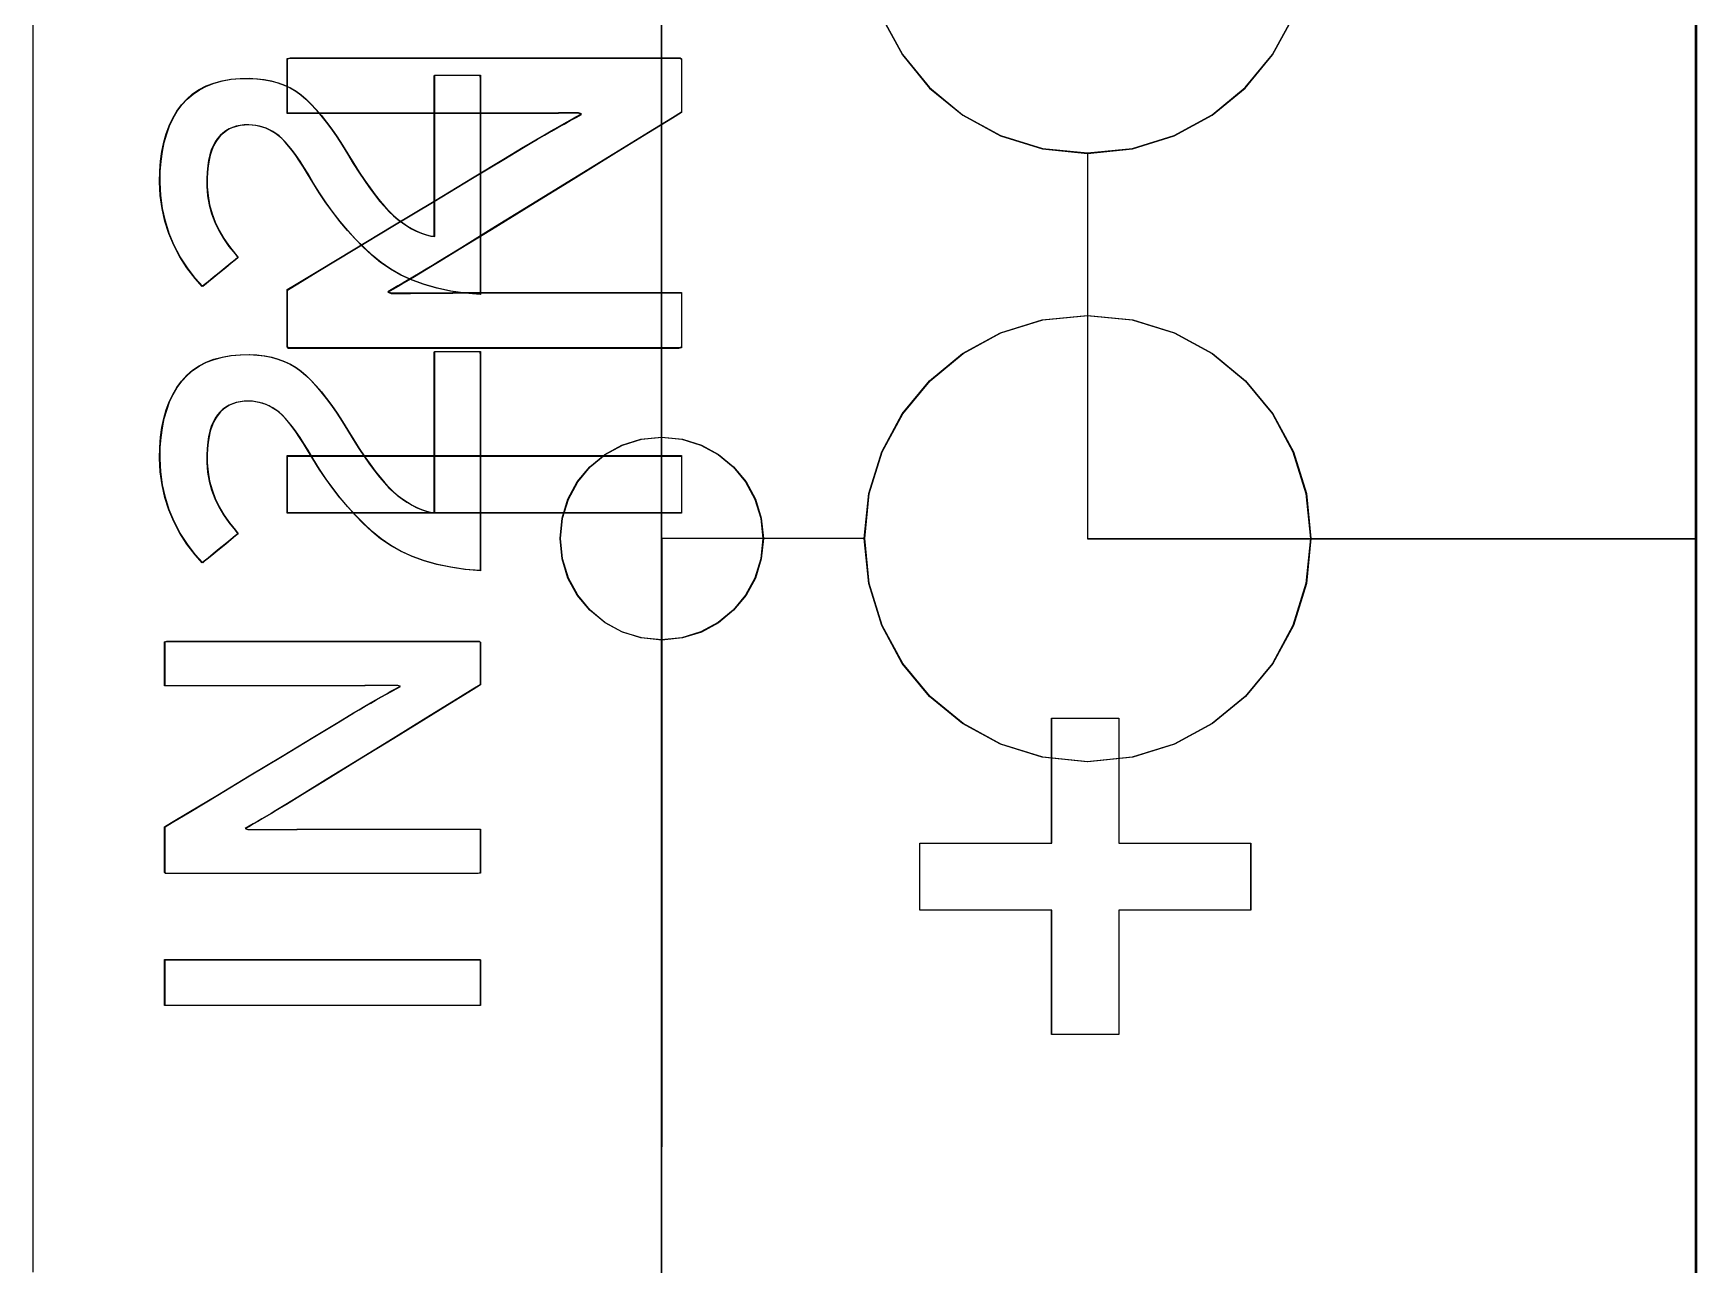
# Model space of a CAD drawing. Extents: x 1 to 47.7, y 0.2 to 35.
# Drawn here: x 34.5485 to 34.9585, y 17.5567 to 17.8603 of the extents above; entities that cross this region are included whole.
import ezdxf

# ---------------------------------------------------------------- set-up
doc = ezdxf.new("R2010")
doc.units = 0
doc.header["$MEASUREMENT"] = 0
for name, color, linetype in [('5_1___24__TARGET_LEDS___12', 7, 'CONTINUOUS'), ('6_1__EMPTY_IO_BOARD_POSITI', 7, 'CONTINUOUS'), ('6_2___8__INDEPENDENT_INPUT', 7, 'CONTINUOUS'), ('6_3___8__OPTOISO_INDEPENDE', 7, 'CONTINUOUS'), ('6_4___24__OPTOISO_INDEPEND', 7, 'CONTINUOUS'), ('6_5___8__INDEPENDENT_INPUT', 7, 'CONTINUOUS'), ('6_6___8__INDEPENDENT_INPUT', 7, 'CONTINUOUS'), ('6_7___8__OPTOISO_INDEPENDE', 7, 'CONTINUOUS'), ('6_8___8__OPTOISO_INDEPENDE', 7, 'CONTINUOUS'), ('7_0_____DWG', 7, 'CONTINUOUS')]:
    doc.layers.add(name, color=color, linetype=linetype)

msp = doc.modelspace()

# ---------------------------------------------------------------- linework, layer by layer
at = {"layer": '5_1___24__TARGET_LEDS___12'}
for points in [[(34.95807, 18.16432), (34.95807, 18.06523), (34.95807, 17.9599), (34.95807, 17.84878), (34.95807, 17.73232), (34.95807, 17.61096), (34.95807, 17.48514)], [(34.7534, 17.7357), (34.70342, 17.7357), (34.70344, 18.03569)], [(34.7534, 17.4357), (34.70342, 17.4357), (34.70344, 17.7357)], [(34.8634, 17.7357), (34.95803, 17.7357)], [(34.65869, 17.62065), (34.58095, 17.62065), (34.58095, 17.63192), (34.65869, 17.63192), (34.65869, 17.62065)]]:
    msp.add_lwpolyline(points, dxfattribs=at)
for points in [[(34.65869, 17.79588), (34.65496, 17.79621), (34.65142, 17.79672), (34.64808, 17.79742), (34.64492, 17.7983), (34.64195, 17.79938), (34.63918, 17.80064), (34.63659, 17.80209), (34.63419, 17.80374), (34.63199, 17.80556), (34.62992, 17.80751), (34.62792, 17.80954), (34.62599, 17.81166), (34.62414, 17.81385), (34.62237, 17.81612), (34.62067, 17.81847), (34.61904, 17.82091), (34.61749, 17.82342), (34.6162, 17.82562), (34.61519, 17.82724), (34.61422, 17.82874), (34.61328, 17.8301), (34.61237, 17.83134), (34.61149, 17.83245), (34.61064, 17.83342), (34.60983, 17.83427), (34.60905, 17.83499), (34.60828, 17.83556), (34.60749, 17.83605), (34.60669, 17.83647), (34.60588, 17.83683), (34.60505, 17.83712), (34.60421, 17.83736), (34.60336, 17.83752), (34.60249, 17.83763), (34.60161, 17.83767), (34.60056, 17.83763), (34.59955, 17.83752), (34.59859, 17.83731), (34.59769, 17.83703), (34.59685, 17.83666), (34.59606, 17.8362), (34.59532, 17.83566), (34.59464, 17.83503), (34.59401, 17.83432), (34.59342, 17.83347), (34.5929, 17.83251), (34.59246, 17.83144), (34.59209, 17.83025), (34.59179, 17.82895), (34.59156, 17.82754), (34.59141, 17.82601), (34.59132, 17.82437), (34.59133, 17.82244), (34.59154, 17.82017), (34.59194, 17.81795), (34.59253, 17.81579), (34.5933, 17.81369), (34.59427, 17.81164), (34.59544, 17.80965), (34.59679, 17.80772), (34.59833, 17.80585), (34.59898, 17.80495), (34.59834, 17.80443), (34.59727, 17.80356), (34.5959, 17.80245), (34.5944, 17.80123), (34.59293, 17.80003), (34.59164, 17.79898), (34.59069, 17.79821), (34.59024, 17.79784), (34.58848, 17.79981), (34.58646, 17.80243), (34.58471, 17.80516), (34.58322, 17.80798), (34.58199, 17.8109), (34.58103, 17.81393), (34.58032, 17.81704), (34.57988, 17.82026), (34.5797, 17.82357), (34.57976, 17.82622), (34.57996, 17.82874), (34.58029, 17.83112), (34.58076, 17.83337), (34.58135, 17.83549), (34.58208, 17.83747), (34.58294, 17.83932), (34.58393, 17.84103), (34.58507, 17.84261), (34.58639, 17.84403), (34.58785, 17.84528), (34.58945, 17.84635), (34.59119, 17.84725), (34.59307, 17.84798), (34.5951, 17.84853), (34.59727, 17.84891), (34.59958, 17.84912), (34.6018, 17.84914), (34.60369, 17.84904), (34.6055, 17.84881), (34.60723, 17.84848), (34.60886, 17.84802), (34.61041, 17.84746), (34.61187, 17.84678), (34.61324, 17.84598), (34.61453, 17.84508), (34.61575, 17.84401), (34.61698, 17.8428), (34.61823, 17.84145), (34.61949, 17.83997), (34.62077, 17.83835), (34.62206, 17.83659), (34.62337, 17.83469), (34.62469, 17.83266), (34.62603, 17.8305), (34.62745, 17.82818), (34.62883, 17.826), (34.63018, 17.82398), (34.63148, 17.82212), (34.63273, 17.82043), (34.63395, 17.8189), (34.63512, 17.81753), (34.63624, 17.81632), (34.63733, 17.81528), (34.63843, 17.81435), (34.63954, 17.8135), (34.64068, 17.81274), (34.64183, 17.81207), (34.64299, 17.81148), (34.64418, 17.81097), (34.64537, 17.81055), (34.64659, 17.81021), (34.64741, 17.8102), (34.64741, 17.81251), (34.64741, 17.81699), (34.64741, 17.82292), (34.64741, 17.8296), (34.64741, 17.83631), (34.64741, 17.84236), (34.64741, 17.84704), (34.64741, 17.84962), (34.64754, 17.84992), (34.64834, 17.84992), (34.64972, 17.84992), (34.65146, 17.84992), (34.65337, 17.84992), (34.65525, 17.84992), (34.65689, 17.84992), (34.6581, 17.84992), (34.65867, 17.84992), (34.65869, 17.84872), (34.65869, 17.84417), (34.65869, 17.83711), (34.65869, 17.82851), (34.65869, 17.81932), (34.65869, 17.81051), (34.65869, 17.80302), (34.65869, 17.79783)], [(34.80839, 17.79071), (34.81948, 17.78959), (34.8298, 17.78639), (34.83915, 17.78132), (34.84729, 17.7746), (34.85401, 17.76646), (34.85908, 17.75712), (34.86229, 17.74679), (34.8634, 17.7357), (34.86229, 17.72461), (34.85908, 17.71429), (34.85401, 17.70495), (34.84729, 17.69681), (34.83915, 17.6901), (34.8298, 17.68503), (34.81948, 17.68183), (34.80839, 17.68071), (34.79731, 17.68183), (34.78699, 17.68503), (34.77765, 17.6901), (34.76951, 17.69681), (34.7628, 17.70495), (34.75773, 17.71429), (34.75452, 17.72461), (34.7534, 17.7357), (34.75452, 17.74679), (34.75773, 17.75712), (34.7628, 17.76646), (34.76951, 17.7746), (34.77765, 17.78132), (34.78699, 17.78639), (34.79731, 17.78959)], [(34.65869, 17.7278), (34.65496, 17.72812), (34.65142, 17.72863), (34.64808, 17.72933), (34.64492, 17.73022), (34.64195, 17.73129), (34.63918, 17.73255), (34.63659, 17.73401), (34.63419, 17.73565), (34.63199, 17.73748), (34.62992, 17.73943), (34.62792, 17.74146), (34.62599, 17.74357), (34.62414, 17.74576), (34.62237, 17.74803), (34.62067, 17.75039), (34.61904, 17.75282), (34.61749, 17.75534), (34.6162, 17.75753), (34.61519, 17.75915), (34.61422, 17.76065), (34.61328, 17.76201), (34.61237, 17.76325), (34.61149, 17.76436), (34.61064, 17.76533), (34.60983, 17.76618), (34.60905, 17.7669), (34.60828, 17.76747), (34.60749, 17.76796), (34.60669, 17.76838), (34.60588, 17.76874), (34.60505, 17.76904), (34.60421, 17.76927), (34.60336, 17.76944), (34.60249, 17.76954), (34.60161, 17.76958), (34.60056, 17.76955), (34.59955, 17.76943), (34.59859, 17.76923), (34.59769, 17.76894), (34.59685, 17.76857), (34.59606, 17.76811), (34.59532, 17.76757), (34.59464, 17.76694), (34.59401, 17.76623), (34.59342, 17.76538), (34.5929, 17.76442), (34.59246, 17.76335), (34.59209, 17.76216), (34.59179, 17.76086), (34.59156, 17.75945), (34.59141, 17.75792), (34.59132, 17.75628), (34.59133, 17.75436), (34.59154, 17.75208), (34.59194, 17.74986), (34.59253, 17.7477), (34.5933, 17.7456), (34.59427, 17.74355), (34.59544, 17.74156), (34.59679, 17.73963), (34.59833, 17.73776), (34.59898, 17.73686), (34.59834, 17.73635), (34.59727, 17.73547), (34.5959, 17.73436), (34.5944, 17.73314), (34.59293, 17.73194), (34.59164, 17.73089), (34.59069, 17.73012), (34.59024, 17.72976), (34.58848, 17.73172), (34.58646, 17.73435), (34.58471, 17.73707), (34.58322, 17.73989), (34.58199, 17.74282), (34.58103, 17.74584), (34.58032, 17.74896), (34.57988, 17.75217), (34.5797, 17.75549), (34.57976, 17.75814), (34.57996, 17.76065), (34.58029, 17.76303), (34.58076, 17.76528), (34.58135, 17.7674), (34.58208, 17.76938), (34.58294, 17.77123), (34.58393, 17.77294), (34.58507, 17.77452), (34.58639, 17.77594), (34.58785, 17.77719), (34.58945, 17.77826), (34.59119, 17.77916), (34.59307, 17.77989), (34.5951, 17.78044), (34.59727, 17.78082), (34.59958, 17.78103), (34.6018, 17.78106), (34.60369, 17.78095), (34.6055, 17.78072), (34.60723, 17.78039), (34.60886, 17.77994), (34.61041, 17.77937), (34.61187, 17.77869), (34.61324, 17.7779), (34.61453, 17.77699), (34.61575, 17.77593), (34.61698, 17.77471), (34.61823, 17.77336), (34.61949, 17.77188), (34.62077, 17.77026), (34.62206, 17.7685), (34.62337, 17.76661), (34.62469, 17.76458), (34.62603, 17.76241), (34.62745, 17.76009), (34.62883, 17.75791), (34.63018, 17.75589), (34.63148, 17.75404), (34.63273, 17.75234), (34.63395, 17.75081), (34.63512, 17.74944), (34.63624, 17.74824), (34.63733, 17.74719), (34.63843, 17.74626), (34.63954, 17.74542), (34.64068, 17.74465), (34.64183, 17.74398), (34.64299, 17.74339), (34.64418, 17.74288), (34.64537, 17.74246), (34.64659, 17.74212), (34.64741, 17.74211), (34.64741, 17.74442), (34.64741, 17.7489), (34.64741, 17.75483), (34.64741, 17.76151), (34.64741, 17.76823), (34.64741, 17.77428), (34.64741, 17.77895), (34.64741, 17.78154), (34.64754, 17.78183), (34.64834, 17.78183), (34.64972, 17.78183), (34.65146, 17.78183), (34.65337, 17.78183), (34.65525, 17.78183), (34.65689, 17.78183), (34.6581, 17.78183), (34.65867, 17.78183), (34.65869, 17.78064), (34.65869, 17.77608), (34.65869, 17.76902), (34.65869, 17.76042), (34.65869, 17.75123), (34.65869, 17.74242), (34.65869, 17.73493), (34.65869, 17.72974)], [(34.70342, 17.76071), (34.70846, 17.7602), (34.71315, 17.75874), (34.7174, 17.75643), (34.7211, 17.75338), (34.72415, 17.74968), (34.72646, 17.74544), (34.72791, 17.74075), (34.72842, 17.73572), (34.72791, 17.73068), (34.72646, 17.72598), (34.72415, 17.72173), (34.7211, 17.71803), (34.7174, 17.71498), (34.71315, 17.71267), (34.70846, 17.71122), (34.70342, 17.71071), (34.69838, 17.71122), (34.69369, 17.71267), (34.68945, 17.71498), (34.68575, 17.71803), (34.68269, 17.72173), (34.68039, 17.72598), (34.67893, 17.73068), (34.67843, 17.73572), (34.67893, 17.74075), (34.68039, 17.74544), (34.68269, 17.74968), (34.68575, 17.75338), (34.68945, 17.75643), (34.69369, 17.75874), (34.69838, 17.7602)], [(34.65869, 17.69964), (34.65691, 17.69854), (34.65217, 17.69562), (34.64533, 17.69141), (34.6373, 17.68647), (34.62895, 17.68133), (34.62118, 17.67654), (34.61485, 17.67265), (34.61086, 17.67019), (34.60958, 17.6694), (34.60836, 17.66868), (34.60717, 17.66797), (34.60602, 17.66729), (34.6049, 17.66663), (34.60382, 17.66599), (34.60278, 17.66538), (34.60177, 17.66479), (34.60079, 17.66422), (34.60142, 17.66399), (34.60329, 17.66399), (34.60522, 17.664), (34.60721, 17.66401), (34.60926, 17.66402), (34.61137, 17.66403), (34.61353, 17.66405), (34.61576, 17.66407), (34.61805, 17.66409), (34.61947, 17.6641), (34.62309, 17.6641), (34.62854, 17.6641), (34.63508, 17.6641), (34.64199, 17.6641), (34.64853, 17.6641), (34.65398, 17.6641), (34.6576, 17.6641), (34.65869, 17.66409), (34.65869, 17.66358), (34.65869, 17.66244), (34.65869, 17.66085), (34.65869, 17.65903), (34.65869, 17.65716), (34.65869, 17.65545), (34.65869, 17.65409), (34.65869, 17.65329), (34.65815, 17.65315), (34.65311, 17.65315), (34.64394, 17.65315), (34.63206, 17.65315), (34.61886, 17.65315), (34.60577, 17.65315), (34.59419, 17.65315), (34.58552, 17.65315), (34.58119, 17.65315), (34.58095, 17.65337), (34.58095, 17.65431), (34.58095, 17.6558), (34.58095, 17.65764), (34.58095, 17.65961), (34.58095, 17.6615), (34.58095, 17.66311), (34.58095, 17.66423), (34.58095, 17.66465), (34.58268, 17.6657), (34.5873, 17.66848), (34.59395, 17.67249), (34.60176, 17.67721), (34.60989, 17.68211), (34.61746, 17.68668), (34.62362, 17.69039), (34.6275, 17.69273), (34.62883, 17.69352), (34.63027, 17.69437), (34.63166, 17.69517), (34.633, 17.69595), (34.63429, 17.69668), (34.63554, 17.69739), (34.63673, 17.69806), (34.63787, 17.69869), (34.63896, 17.69929), (34.63834, 17.69952), (34.63642, 17.6995), (34.63443, 17.69948), (34.6324, 17.69947), (34.63031, 17.69945), (34.62816, 17.69944), (34.62596, 17.69944), (34.62371, 17.69943), (34.6214, 17.69943), (34.61998, 17.69943), (34.61638, 17.69943), (34.61096, 17.69943), (34.60444, 17.69943), (34.59757, 17.69943), (34.59106, 17.69943), (34.58564, 17.69943), (34.58203, 17.69943), (34.58095, 17.69944), (34.58095, 17.69994), (34.58095, 17.70109), (34.58095, 17.70267), (34.58095, 17.7045), (34.58095, 17.70637), (34.58095, 17.70808), (34.58095, 17.70944), (34.58095, 17.71024), (34.58149, 17.71037), (34.58653, 17.71037), (34.5957, 17.71037), (34.60758, 17.71037), (34.62077, 17.71037), (34.63387, 17.71037), (34.64545, 17.71037), (34.65411, 17.71037), (34.65845, 17.71037), (34.65869, 17.71017), (34.65869, 17.70929), (34.65869, 17.7079), (34.65869, 17.70619), (34.65869, 17.70435), (34.65869, 17.70258), (34.65869, 17.70108), (34.65869, 17.70003)]]:
    msp.add_lwpolyline(points, close=True, dxfattribs=at)
at = {"layer": '6_1__EMPTY_IO_BOARD_POSITI'}
msp.add_lwpolyline([(34.95848, 17.47249), (34.95848, 17.5619), (34.95848, 17.64924), (34.95848, 17.73434), (34.95848, 17.81705), (34.95848, 17.89722), (34.95848, 17.9747), (34.95848, 18.04934), (34.95848, 18.12097), (34.95848, 18.18945)], dxfattribs=at)
at = {"layer": '6_2___8__INDEPENDENT_INPUT'}
for points in [[(34.95807, 18.16432), (34.95807, 18.06523), (34.95807, 17.9599), (34.95807, 17.84878), (34.95807, 17.73232), (34.95807, 17.61096), (34.95807, 17.48514)], [(34.75762, 17.86434), (34.76269, 17.855), (34.7694, 17.84686), (34.77754, 17.84014), (34.78688, 17.83507), (34.79721, 17.83186), (34.80829, 17.83075), (34.81938, 17.83186), (34.82971, 17.83507), (34.83905, 17.84014), (34.84719, 17.84686), (34.8539, 17.855), (34.85897, 17.86434)], [(34.80829, 17.83075), (34.80829, 17.73575), (34.95794, 17.73575)], [(34.70825, 17.74208), (34.61107, 17.74208), (34.61107, 17.75617), (34.70825, 17.75617), (34.70825, 17.74208)], [(34.81607, 17.66068), (34.84854, 17.66068), (34.84854, 17.64409), (34.81607, 17.64409), (34.81607, 17.61345), (34.79949, 17.61345), (34.79949, 17.64409), (34.76702, 17.64409), (34.76702, 17.66068), (34.79949, 17.66068), (34.79949, 17.69143), (34.81607, 17.69143), (34.81607, 17.66068)]]:
    msp.add_lwpolyline(points, dxfattribs=at)
msp.add_lwpolyline([(34.70825, 17.84081), (34.70603, 17.83944), (34.70009, 17.83579), (34.69155, 17.83053), (34.68151, 17.82435), (34.67108, 17.81793), (34.66135, 17.81194), (34.65345, 17.80708), (34.64846, 17.80401), (34.64685, 17.80302), (34.64533, 17.80211), (34.64385, 17.80123), (34.64241, 17.80037), (34.64102, 17.79955), (34.63967, 17.79875), (34.63836, 17.79799), (34.63709, 17.79725), (34.63587, 17.79654), (34.63666, 17.79625), (34.639, 17.79626), (34.64141, 17.79626), (34.6439, 17.79627), (34.64646, 17.79629), (34.6491, 17.79631), (34.65181, 17.79633), (34.6546, 17.79635), (34.65746, 17.79638), (34.65924, 17.79639), (34.66377, 17.79639), (34.67057, 17.79639), (34.67875, 17.79639), (34.68738, 17.79639), (34.69556, 17.79639), (34.70236, 17.79639), (34.70689, 17.79639), (34.70825, 17.79638), (34.70825, 17.79574), (34.70825, 17.79431), (34.70825, 17.79233), (34.70825, 17.79005), (34.70825, 17.78771), (34.70825, 17.78557), (34.70825, 17.78388), (34.70825, 17.78287), (34.70757, 17.7827), (34.70127, 17.7827), (34.68982, 17.7827), (34.67496, 17.7827), (34.65847, 17.7827), (34.6421, 17.7827), (34.62762, 17.7827), (34.61679, 17.7827), (34.61138, 17.7827), (34.61107, 17.78298), (34.61107, 17.78415), (34.61107, 17.78602), (34.61107, 17.78831), (34.61107, 17.79077), (34.61107, 17.79314), (34.61107, 17.79515), (34.61107, 17.79655), (34.61107, 17.79708), (34.61323, 17.79838), (34.61901, 17.80187), (34.62732, 17.80688), (34.63709, 17.81278), (34.64724, 17.8189), (34.6567, 17.82461), (34.6644, 17.82926), (34.66925, 17.83218), (34.67091, 17.83317), (34.67271, 17.83423), (34.67446, 17.83523), (34.67614, 17.8362), (34.67776, 17.83712), (34.67931, 17.838), (34.6808, 17.83883), (34.68223, 17.83963), (34.6836, 17.84038), (34.68282, 17.84067), (34.68041, 17.84064), (34.67793, 17.84061), (34.67539, 17.84059), (34.67278, 17.84058), (34.67009, 17.84057), (34.66735, 17.84056), (34.66453, 17.84055), (34.66165, 17.84055), (34.65987, 17.84055), (34.65536, 17.84055), (34.64859, 17.84055), (34.64045, 17.84055), (34.63185, 17.84055), (34.62371, 17.84055), (34.61693, 17.84055), (34.61243, 17.84055), (34.61107, 17.84056), (34.61107, 17.84119), (34.61107, 17.84262), (34.61107, 17.84461), (34.61107, 17.84689), (34.61107, 17.84922), (34.61107, 17.85136), (34.61107, 17.85306), (34.61107, 17.85407), (34.61175, 17.85423), (34.61805, 17.85423), (34.62951, 17.85423), (34.64436, 17.85423), (34.66086, 17.85423), (34.67722, 17.85423), (34.6917, 17.85423), (34.70253, 17.85423), (34.70795, 17.85423), (34.70825, 17.85398), (34.70825, 17.85288), (34.70825, 17.85114), (34.70825, 17.849), (34.70825, 17.8467), (34.70825, 17.84449), (34.70825, 17.84261), (34.70825, 17.8413)], close=True, dxfattribs=at)
at = {"layer": '6_3___8__OPTOISO_INDEPENDE'}
for points in [[(34.95807, 18.16432), (34.95807, 18.06523), (34.95807, 17.9599), (34.95807, 17.84878), (34.95807, 17.73232), (34.95807, 17.61096), (34.95807, 17.48514)], [(34.75762, 17.86434), (34.76269, 17.855), (34.7694, 17.84686), (34.77754, 17.84014), (34.78688, 17.83507), (34.79721, 17.83186), (34.80829, 17.83075), (34.81938, 17.83186), (34.82971, 17.83507), (34.83905, 17.84014), (34.84719, 17.84686), (34.8539, 17.855), (34.85897, 17.86434)], [(34.80829, 17.83075), (34.80829, 17.73575), (34.95794, 17.73575)], [(34.70825, 17.74208), (34.61107, 17.74208), (34.61107, 17.75617), (34.70825, 17.75617), (34.70825, 17.74208)]]:
    msp.add_lwpolyline(points, dxfattribs=at)
msp.add_lwpolyline([(34.70825, 17.84081), (34.70603, 17.83944), (34.70009, 17.83579), (34.69155, 17.83053), (34.68151, 17.82435), (34.67108, 17.81793), (34.66135, 17.81194), (34.65345, 17.80708), (34.64846, 17.80401), (34.64685, 17.80302), (34.64533, 17.80211), (34.64385, 17.80123), (34.64241, 17.80037), (34.64102, 17.79955), (34.63967, 17.79875), (34.63836, 17.79799), (34.63709, 17.79725), (34.63587, 17.79654), (34.63666, 17.79625), (34.639, 17.79626), (34.64141, 17.79626), (34.6439, 17.79627), (34.64646, 17.79629), (34.6491, 17.79631), (34.65181, 17.79633), (34.6546, 17.79635), (34.65746, 17.79638), (34.65924, 17.79639), (34.66377, 17.79639), (34.67057, 17.79639), (34.67875, 17.79639), (34.68738, 17.79639), (34.69556, 17.79639), (34.70236, 17.79639), (34.70689, 17.79639), (34.70825, 17.79638), (34.70825, 17.79574), (34.70825, 17.79431), (34.70825, 17.79233), (34.70825, 17.79005), (34.70825, 17.78771), (34.70825, 17.78557), (34.70825, 17.78388), (34.70825, 17.78287), (34.70757, 17.7827), (34.70127, 17.7827), (34.68982, 17.7827), (34.67496, 17.7827), (34.65847, 17.7827), (34.6421, 17.7827), (34.62762, 17.7827), (34.61679, 17.7827), (34.61138, 17.7827), (34.61107, 17.78298), (34.61107, 17.78415), (34.61107, 17.78602), (34.61107, 17.78831), (34.61107, 17.79077), (34.61107, 17.79314), (34.61107, 17.79515), (34.61107, 17.79655), (34.61107, 17.79708), (34.61323, 17.79838), (34.61901, 17.80187), (34.62732, 17.80688), (34.63709, 17.81278), (34.64724, 17.8189), (34.6567, 17.82461), (34.6644, 17.82926), (34.66925, 17.83218), (34.67091, 17.83317), (34.67271, 17.83423), (34.67446, 17.83523), (34.67614, 17.8362), (34.67776, 17.83712), (34.67931, 17.838), (34.6808, 17.83883), (34.68223, 17.83963), (34.6836, 17.84038), (34.68282, 17.84067), (34.68041, 17.84064), (34.67793, 17.84061), (34.67539, 17.84059), (34.67278, 17.84058), (34.67009, 17.84057), (34.66735, 17.84056), (34.66453, 17.84055), (34.66165, 17.84055), (34.65987, 17.84055), (34.65536, 17.84055), (34.64859, 17.84055), (34.64045, 17.84055), (34.63185, 17.84055), (34.62371, 17.84055), (34.61693, 17.84055), (34.61243, 17.84055), (34.61107, 17.84056), (34.61107, 17.84119), (34.61107, 17.84262), (34.61107, 17.84461), (34.61107, 17.84689), (34.61107, 17.84922), (34.61107, 17.85136), (34.61107, 17.85306), (34.61107, 17.85407), (34.61175, 17.85423), (34.61805, 17.85423), (34.62951, 17.85423), (34.64436, 17.85423), (34.66086, 17.85423), (34.67722, 17.85423), (34.6917, 17.85423), (34.70253, 17.85423), (34.70795, 17.85423), (34.70825, 17.85398), (34.70825, 17.85288), (34.70825, 17.85114), (34.70825, 17.849), (34.70825, 17.8467), (34.70825, 17.84449), (34.70825, 17.84261), (34.70825, 17.8413)], close=True, dxfattribs=at)
at = {"layer": '6_4___24__OPTOISO_INDEPEND'}
for points in [[(34.95807, 18.16432), (34.95807, 18.06523), (34.95807, 17.9599), (34.95807, 17.84878), (34.95807, 17.73232), (34.95807, 17.61096), (34.95807, 17.48514)], [(34.75327, 17.73571), (34.70329, 17.73571), (34.70331, 18.0357)], [(34.75327, 17.43571), (34.70329, 17.43571), (34.70331, 17.73571)], [(34.86327, 17.73571), (34.95794, 17.73571)], [(34.65858, 17.62067), (34.58084, 17.62067), (34.58084, 17.63194), (34.65858, 17.63194), (34.65858, 17.62067)]]:
    msp.add_lwpolyline(points, dxfattribs=at)
for points in [[(34.65858, 17.7959), (34.65485, 17.79622), (34.65132, 17.79673), (34.64797, 17.79743), (34.64481, 17.79832), (34.64185, 17.79939), (34.63907, 17.80066), (34.63648, 17.80211), (34.63409, 17.80375), (34.63188, 17.80558), (34.62981, 17.80753), (34.62781, 17.80956), (34.62588, 17.81167), (34.62403, 17.81386), (34.62226, 17.81613), (34.62056, 17.81849), (34.61893, 17.82092), (34.61738, 17.82344), (34.61609, 17.82563), (34.61508, 17.82726), (34.61411, 17.82875), (34.61317, 17.83012), (34.61226, 17.83135), (34.61138, 17.83246), (34.61053, 17.83344), (34.60972, 17.83428), (34.60894, 17.835), (34.60817, 17.83557), (34.60738, 17.83606), (34.60658, 17.83648), (34.60577, 17.83684), (34.60494, 17.83714), (34.6041, 17.83737), (34.60325, 17.83754), (34.60238, 17.83764), (34.6015, 17.83768), (34.60045, 17.83765), (34.59944, 17.83753), (34.59849, 17.83733), (34.59758, 17.83704), (34.59674, 17.83667), (34.59595, 17.83621), (34.59521, 17.83567), (34.59453, 17.83505), (34.5939, 17.83433), (34.59331, 17.83348), (34.5928, 17.83252), (34.59235, 17.83145), (34.59198, 17.83026), (34.59168, 17.82896), (34.59146, 17.82755), (34.5913, 17.82602), (34.59122, 17.82438), (34.59123, 17.82246), (34.59143, 17.82018), (34.59183, 17.81797), (34.59242, 17.8158), (34.5932, 17.8137), (34.59417, 17.81166), (34.59533, 17.80967), (34.59668, 17.80774), (34.59822, 17.80586), (34.59887, 17.80496), (34.59824, 17.80445), (34.59716, 17.80357), (34.59579, 17.80246), (34.59429, 17.80124), (34.59282, 17.80004), (34.59153, 17.799), (34.59058, 17.79822), (34.59013, 17.79786), (34.58837, 17.79982), (34.58635, 17.80245), (34.5846, 17.80517), (34.58311, 17.808), (34.58188, 17.81092), (34.58092, 17.81394), (34.58021, 17.81706), (34.57977, 17.82027), (34.57959, 17.82359), (34.57966, 17.82624), (34.57985, 17.82875), (34.58018, 17.83114), (34.58065, 17.83338), (34.58124, 17.8355), (34.58197, 17.83748), (34.58283, 17.83933), (34.58382, 17.84104), (34.58496, 17.84262), (34.58628, 17.84404), (34.58774, 17.84529), (34.58934, 17.84636), (34.59108, 17.84726), (34.59296, 17.84799), (34.59499, 17.84854), (34.59716, 17.84892), (34.59947, 17.84913), (34.60169, 17.84916), (34.60359, 17.84905), (34.6054, 17.84883), (34.60712, 17.84849), (34.60875, 17.84804), (34.6103, 17.84747), (34.61176, 17.84679), (34.61314, 17.846), (34.61442, 17.84509), (34.61564, 17.84403), (34.61687, 17.84281), (34.61812, 17.84147), (34.61938, 17.83998), (34.62066, 17.83836), (34.62195, 17.8366), (34.62326, 17.83471), (34.62458, 17.83268), (34.62592, 17.83051), (34.62734, 17.82819), (34.62873, 17.82601), (34.63007, 17.82399), (34.63137, 17.82214), (34.63262, 17.82044), (34.63384, 17.81891), (34.63501, 17.81754), (34.63613, 17.81634), (34.63722, 17.81529), (34.63832, 17.81436), (34.63944, 17.81352), (34.64057, 17.81276), (34.64172, 17.81208), (34.64288, 17.81149), (34.64407, 17.81098), (34.64527, 17.81056), (34.64648, 17.81022), (34.6473, 17.81021), (34.6473, 17.81253), (34.6473, 17.817), (34.6473, 17.82293), (34.6473, 17.82961), (34.6473, 17.83633), (34.6473, 17.84238), (34.6473, 17.84705), (34.6473, 17.84964), (34.64743, 17.84993), (34.64824, 17.84993), (34.64961, 17.84993), (34.65135, 17.84993), (34.65326, 17.84993), (34.65514, 17.84993), (34.65678, 17.84993), (34.65799, 17.84993), (34.65856, 17.84993), (34.65858, 17.84874), (34.65858, 17.84418), (34.65858, 17.83713), (34.65858, 17.82852), (34.65858, 17.81934), (34.65858, 17.81052), (34.65858, 17.80304), (34.65858, 17.79784)], [(34.80826, 17.79072), (34.81935, 17.78961), (34.82967, 17.7864), (34.83902, 17.78133), (34.84716, 17.77462), (34.85388, 17.76648), (34.85895, 17.75713), (34.86216, 17.7468), (34.86327, 17.73571), (34.86216, 17.72462), (34.85895, 17.7143), (34.85388, 17.70496), (34.84716, 17.69682), (34.83902, 17.69011), (34.82967, 17.68504), (34.81935, 17.68184), (34.80826, 17.68072), (34.79718, 17.68184), (34.78686, 17.68504), (34.77752, 17.69011), (34.76938, 17.69682), (34.76267, 17.70496), (34.7576, 17.7143), (34.75439, 17.72462), (34.75327, 17.73571), (34.75439, 17.7468), (34.7576, 17.75713), (34.76267, 17.76648), (34.76938, 17.77462), (34.77752, 17.78133), (34.78686, 17.7864), (34.79718, 17.78961)], [(34.65858, 17.72781), (34.65485, 17.72813), (34.65132, 17.72864), (34.64797, 17.72934), (34.64481, 17.73023), (34.64185, 17.7313), (34.63907, 17.73257), (34.63648, 17.73402), (34.63409, 17.73566), (34.63188, 17.73749), (34.62981, 17.73944), (34.62781, 17.74147), (34.62588, 17.74358), (34.62403, 17.74577), (34.62226, 17.74805), (34.62056, 17.7504), (34.61893, 17.75283), (34.61738, 17.75535), (34.61609, 17.75754), (34.61508, 17.75917), (34.61411, 17.76066), (34.61317, 17.76203), (34.61226, 17.76326), (34.61138, 17.76437), (34.61053, 17.76535), (34.60972, 17.7662), (34.60894, 17.76691), (34.60817, 17.76748), (34.60738, 17.76797), (34.60658, 17.76839), (34.60577, 17.76875), (34.60494, 17.76905), (34.6041, 17.76928), (34.60325, 17.76945), (34.60238, 17.76955), (34.6015, 17.76959), (34.60045, 17.76956), (34.59944, 17.76944), (34.59849, 17.76924), (34.59758, 17.76895), (34.59674, 17.76858), (34.59595, 17.76813), (34.59521, 17.76758), (34.59453, 17.76696), (34.5939, 17.76624), (34.59331, 17.7654), (34.5928, 17.76443), (34.59235, 17.76336), (34.59198, 17.76217), (34.59168, 17.76087), (34.59146, 17.75946), (34.5913, 17.75793), (34.59122, 17.7563), (34.59123, 17.75437), (34.59143, 17.75209), (34.59183, 17.74988), (34.59242, 17.74772), (34.5932, 17.74561), (34.59417, 17.74357), (34.59533, 17.74158), (34.59668, 17.73965), (34.59822, 17.73777), (34.59887, 17.73688), (34.59824, 17.73636), (34.59716, 17.73548), (34.59579, 17.73437), (34.59429, 17.73315), (34.59282, 17.73196), (34.59153, 17.73091), (34.59058, 17.73014), (34.59013, 17.72977), (34.58837, 17.73173), (34.58635, 17.73436), (34.5846, 17.73708), (34.58311, 17.73991), (34.58188, 17.74283), (34.58092, 17.74585), (34.58021, 17.74897), (34.57977, 17.75219), (34.57959, 17.7555), (34.57966, 17.75815), (34.57985, 17.76067), (34.58018, 17.76305), (34.58065, 17.7653), (34.58124, 17.76741), (34.58197, 17.76939), (34.58283, 17.77124), (34.58382, 17.77296), (34.58496, 17.77454), (34.58628, 17.77596), (34.58774, 17.7772), (34.58934, 17.77828), (34.59108, 17.77918), (34.59296, 17.7799), (34.59499, 17.78046), (34.59716, 17.78083), (34.59947, 17.78104), (34.60169, 17.78107), (34.60359, 17.78096), (34.6054, 17.78074), (34.60712, 17.7804), (34.60875, 17.77995), (34.6103, 17.77938), (34.61176, 17.7787), (34.61314, 17.77791), (34.61442, 17.777), (34.61564, 17.77594), (34.61687, 17.77473), (34.61812, 17.77338), (34.61938, 17.77189), (34.62066, 17.77027), (34.62195, 17.76851), (34.62326, 17.76662), (34.62458, 17.76459), (34.62592, 17.76242), (34.62734, 17.7601), (34.62873, 17.75792), (34.63007, 17.7559), (34.63137, 17.75405), (34.63262, 17.75236), (34.63384, 17.75083), (34.63501, 17.74946), (34.63613, 17.74825), (34.63722, 17.74721), (34.63832, 17.74627), (34.63944, 17.74543), (34.64057, 17.74467), (34.64172, 17.74399), (34.64288, 17.7434), (34.64407, 17.74289), (34.64527, 17.74247), (34.64648, 17.74213), (34.6473, 17.74213), (34.6473, 17.74444), (34.6473, 17.74891), (34.6473, 17.75485), (34.6473, 17.76152), (34.6473, 17.76824), (34.6473, 17.77429), (34.6473, 17.77896), (34.6473, 17.78155), (34.64743, 17.78185), (34.64824, 17.78185), (34.64961, 17.78185), (34.65135, 17.78185), (34.65326, 17.78185), (34.65514, 17.78185), (34.65678, 17.78185), (34.65799, 17.78185), (34.65856, 17.78185), (34.65858, 17.78065), (34.65858, 17.7761), (34.65858, 17.76904), (34.65858, 17.76044), (34.65858, 17.75125), (34.65858, 17.74243), (34.65858, 17.73495), (34.65858, 17.72975)], [(34.70329, 17.76072), (34.70833, 17.76021), (34.71302, 17.75875), (34.71727, 17.75645), (34.72097, 17.7534), (34.72402, 17.7497), (34.72633, 17.74545), (34.72778, 17.74077), (34.72829, 17.73574), (34.72778, 17.73069), (34.72633, 17.72599), (34.72402, 17.72174), (34.72097, 17.71804), (34.71727, 17.71499), (34.71302, 17.71269), (34.70833, 17.71123), (34.70329, 17.71072), (34.69825, 17.71123), (34.69356, 17.71269), (34.68932, 17.71499), (34.68562, 17.71804), (34.68256, 17.72174), (34.68026, 17.72599), (34.6788, 17.73069), (34.6783, 17.73574), (34.6788, 17.74077), (34.68026, 17.74545), (34.68256, 17.7497), (34.68562, 17.7534), (34.68932, 17.75645), (34.69356, 17.75875), (34.69825, 17.76021)], [(34.65858, 17.69965), (34.6568, 17.69856), (34.65206, 17.69563), (34.64523, 17.69143), (34.63719, 17.68648), (34.62885, 17.68134), (34.62107, 17.67655), (34.61474, 17.67266), (34.61075, 17.6702), (34.60947, 17.66942), (34.60825, 17.66869), (34.60706, 17.66798), (34.60591, 17.6673), (34.6048, 17.66664), (34.60371, 17.666), (34.60267, 17.66539), (34.60166, 17.6648), (34.60068, 17.66424), (34.60131, 17.664), (34.60318, 17.664), (34.60511, 17.66401), (34.6071, 17.66402), (34.60915, 17.66403), (34.61126, 17.66404), (34.61343, 17.66406), (34.61565, 17.66408), (34.61794, 17.66411), (34.61937, 17.66411), (34.62298, 17.66411), (34.62843, 17.66411), (34.63497, 17.66411), (34.64188, 17.66411), (34.64842, 17.66411), (34.65387, 17.66411), (34.65749, 17.66411), (34.65858, 17.6641), (34.65858, 17.66359), (34.65858, 17.66245), (34.65858, 17.66087), (34.65858, 17.65904), (34.65858, 17.65717), (34.65858, 17.65546), (34.65858, 17.6541), (34.65858, 17.6533), (34.65804, 17.65316), (34.653, 17.65316), (34.64383, 17.65316), (34.63195, 17.65316), (34.61875, 17.65316), (34.60566, 17.65316), (34.59408, 17.65316), (34.58542, 17.65316), (34.58108, 17.65316), (34.58084, 17.65338), (34.58084, 17.65432), (34.58084, 17.65582), (34.58084, 17.65765), (34.58084, 17.65962), (34.58084, 17.66152), (34.58084, 17.66313), (34.58084, 17.66425), (34.58084, 17.66467), (34.58257, 17.66571), (34.58719, 17.6685), (34.59384, 17.67251), (34.60166, 17.67722), (34.60978, 17.68212), (34.61735, 17.68669), (34.62351, 17.6904), (34.62739, 17.69275), (34.62872, 17.69354), (34.63016, 17.69438), (34.63155, 17.69519), (34.63289, 17.69596), (34.63419, 17.6967), (34.63543, 17.6974), (34.63662, 17.69807), (34.63776, 17.69871), (34.63886, 17.6993), (34.63823, 17.69954), (34.63631, 17.69951), (34.63433, 17.6995), (34.63229, 17.69948), (34.6302, 17.69947), (34.62806, 17.69946), (34.62586, 17.69945), (34.6236, 17.69944), (34.62129, 17.69944), (34.61987, 17.69944), (34.61627, 17.69944), (34.61085, 17.69944), (34.60434, 17.69944), (34.59746, 17.69944), (34.59095, 17.69944), (34.58553, 17.69944), (34.58193, 17.69944), (34.58084, 17.69945), (34.58084, 17.69996), (34.58084, 17.7011), (34.58084, 17.70269), (34.58084, 17.70451), (34.58084, 17.70638), (34.58084, 17.70809), (34.58084, 17.70945), (34.58084, 17.71025), (34.58138, 17.71039), (34.58642, 17.71039), (34.59559, 17.71039), (34.60747, 17.71039), (34.62067, 17.71039), (34.63376, 17.71039), (34.64534, 17.71039), (34.65401, 17.71039), (34.65834, 17.71039), (34.65858, 17.71018), (34.65858, 17.70931), (34.65858, 17.70791), (34.65858, 17.7062), (34.65858, 17.70436), (34.65858, 17.70259), (34.65858, 17.70109), (34.65858, 17.70004)]]:
    msp.add_lwpolyline(points, close=True, dxfattribs=at)
at = {"layer": '6_5___8__INDEPENDENT_INPUT'}
for points in [[(34.95807, 18.16432), (34.95807, 18.06523), (34.95807, 17.9599), (34.95807, 17.84878), (34.95807, 17.73232), (34.95807, 17.61096), (34.95807, 17.48514)], [(34.75762, 17.86434), (34.76269, 17.855), (34.7694, 17.84686), (34.77754, 17.84014), (34.78688, 17.83507), (34.79721, 17.83186), (34.80829, 17.83075), (34.81938, 17.83186), (34.82971, 17.83507), (34.83905, 17.84014), (34.84719, 17.84686), (34.8539, 17.855), (34.85897, 17.86434)], [(34.80828, 17.83065), (34.80828, 17.73575), (34.95793, 17.73575)], [(34.70825, 17.74197), (34.61107, 17.74197), (34.61107, 17.75606), (34.70825, 17.75606), (34.70825, 17.74197)], [(34.81604, 17.66068), (34.84851, 17.66068), (34.84851, 17.64409), (34.81604, 17.64409), (34.81604, 17.61345), (34.79947, 17.61345), (34.79947, 17.64409), (34.76699, 17.64409), (34.76699, 17.66068), (34.79947, 17.66068), (34.79947, 17.69143), (34.81604, 17.69143), (34.81604, 17.66068)]]:
    msp.add_lwpolyline(points, dxfattribs=at)
msp.add_lwpolyline([(34.70825, 17.84071), (34.70603, 17.83934), (34.70009, 17.83568), (34.69155, 17.83043), (34.68151, 17.82425), (34.67108, 17.81782), (34.66135, 17.81184), (34.65345, 17.80697), (34.64846, 17.8039), (34.64685, 17.80292), (34.64533, 17.802), (34.64385, 17.80112), (34.64241, 17.80026), (34.64102, 17.79944), (34.63967, 17.79865), (34.63836, 17.79788), (34.63709, 17.79714), (34.63587, 17.79644), (34.63666, 17.79614), (34.639, 17.79615), (34.64141, 17.79615), (34.6439, 17.79617), (34.64646, 17.79618), (34.6491, 17.7962), (34.65181, 17.79622), (34.6546, 17.79625), (34.65746, 17.79627), (34.65924, 17.79628), (34.66377, 17.79628), (34.67057, 17.79628), (34.67875, 17.79628), (34.68738, 17.79628), (34.69556, 17.79628), (34.70236, 17.79628), (34.70689, 17.79628), (34.70825, 17.79627), (34.70825, 17.79563), (34.70825, 17.7942), (34.70825, 17.79222), (34.70825, 17.78994), (34.70825, 17.7876), (34.70825, 17.78546), (34.70825, 17.78377), (34.70825, 17.78276), (34.70757, 17.78259), (34.70127, 17.78259), (34.68982, 17.78259), (34.67496, 17.78259), (34.65847, 17.78259), (34.6421, 17.78259), (34.62762, 17.78259), (34.61679, 17.78259), (34.61138, 17.78259), (34.61107, 17.78287), (34.61107, 17.78404), (34.61107, 17.78591), (34.61107, 17.7882), (34.61107, 17.79066), (34.61107, 17.79303), (34.61107, 17.79505), (34.61107, 17.79645), (34.61107, 17.79697), (34.61323, 17.79828), (34.61901, 17.80176), (34.62732, 17.80677), (34.63709, 17.81267), (34.64724, 17.81879), (34.6567, 17.8245), (34.6644, 17.82915), (34.66925, 17.83207), (34.67091, 17.83307), (34.67271, 17.83412), (34.67446, 17.83513), (34.67614, 17.83609), (34.67776, 17.83701), (34.67931, 17.83789), (34.6808, 17.83873), (34.68223, 17.83952), (34.6836, 17.84027), (34.68282, 17.84056), (34.68041, 17.84053), (34.67793, 17.84051), (34.67539, 17.84049), (34.67278, 17.84047), (34.67009, 17.84046), (34.66735, 17.84045), (34.66453, 17.84044), (34.66165, 17.84044), (34.65987, 17.84044), (34.65536, 17.84044), (34.64859, 17.84044), (34.64045, 17.84044), (34.63185, 17.84044), (34.62371, 17.84044), (34.61693, 17.84044), (34.61243, 17.84044), (34.61107, 17.84045), (34.61107, 17.84108), (34.61107, 17.84252), (34.61107, 17.8445), (34.61107, 17.84678), (34.61107, 17.84911), (34.61107, 17.85125), (34.61107, 17.85295), (34.61107, 17.85396), (34.61175, 17.85413), (34.61805, 17.85413), (34.62951, 17.85413), (34.64436, 17.85413), (34.66086, 17.85413), (34.67722, 17.85413), (34.6917, 17.85413), (34.70253, 17.85413), (34.70795, 17.85413), (34.70825, 17.85387), (34.70825, 17.85277), (34.70825, 17.85103), (34.70825, 17.84889), (34.70825, 17.84659), (34.70825, 17.84438), (34.70825, 17.8425), (34.70825, 17.84119)], close=True, dxfattribs=at)
at = {"layer": '6_6___8__INDEPENDENT_INPUT'}
for points in [[(34.95807, 18.16432), (34.95807, 18.06523), (34.95807, 17.9599), (34.95807, 17.84878), (34.95807, 17.73232), (34.95807, 17.61096), (34.95807, 17.48514)], [(34.75762, 17.86434), (34.76269, 17.855), (34.7694, 17.84686), (34.77754, 17.84014), (34.78688, 17.83507), (34.79721, 17.83186), (34.80829, 17.83075), (34.81938, 17.83186), (34.82971, 17.83507), (34.83905, 17.84014), (34.84719, 17.84686), (34.8539, 17.855), (34.85897, 17.86434)], [(34.80829, 17.83075), (34.80829, 17.73575), (34.95794, 17.73575)], [(34.70825, 17.74208), (34.61107, 17.74208), (34.61107, 17.75617), (34.70825, 17.75617), (34.70825, 17.74208)], [(34.81607, 17.66068), (34.84854, 17.66068), (34.84854, 17.64409), (34.81607, 17.64409), (34.81607, 17.61345), (34.79949, 17.61345), (34.79949, 17.64409), (34.76702, 17.64409), (34.76702, 17.66068), (34.79949, 17.66068), (34.79949, 17.69143), (34.81607, 17.69143), (34.81607, 17.66068)]]:
    msp.add_lwpolyline(points, dxfattribs=at)
msp.add_lwpolyline([(34.70825, 17.84081), (34.70603, 17.83944), (34.70009, 17.83579), (34.69155, 17.83053), (34.68151, 17.82435), (34.67108, 17.81793), (34.66135, 17.81194), (34.65345, 17.80708), (34.64846, 17.80401), (34.64685, 17.80302), (34.64533, 17.80211), (34.64385, 17.80123), (34.64241, 17.80037), (34.64102, 17.79955), (34.63967, 17.79875), (34.63836, 17.79799), (34.63709, 17.79725), (34.63587, 17.79654), (34.63666, 17.79625), (34.639, 17.79626), (34.64141, 17.79626), (34.6439, 17.79627), (34.64646, 17.79629), (34.6491, 17.79631), (34.65181, 17.79633), (34.6546, 17.79635), (34.65746, 17.79638), (34.65924, 17.79639), (34.66377, 17.79639), (34.67057, 17.79639), (34.67875, 17.79639), (34.68738, 17.79639), (34.69556, 17.79639), (34.70236, 17.79639), (34.70689, 17.79639), (34.70825, 17.79638), (34.70825, 17.79574), (34.70825, 17.79431), (34.70825, 17.79233), (34.70825, 17.79005), (34.70825, 17.78771), (34.70825, 17.78557), (34.70825, 17.78388), (34.70825, 17.78287), (34.70757, 17.7827), (34.70127, 17.7827), (34.68982, 17.7827), (34.67496, 17.7827), (34.65847, 17.7827), (34.6421, 17.7827), (34.62762, 17.7827), (34.61679, 17.7827), (34.61138, 17.7827), (34.61107, 17.78298), (34.61107, 17.78415), (34.61107, 17.78602), (34.61107, 17.78831), (34.61107, 17.79077), (34.61107, 17.79314), (34.61107, 17.79515), (34.61107, 17.79655), (34.61107, 17.79708), (34.61323, 17.79838), (34.61901, 17.80187), (34.62732, 17.80688), (34.63709, 17.81278), (34.64724, 17.8189), (34.6567, 17.82461), (34.6644, 17.82926), (34.66925, 17.83218), (34.67091, 17.83317), (34.67271, 17.83423), (34.67446, 17.83523), (34.67614, 17.8362), (34.67776, 17.83712), (34.67931, 17.838), (34.6808, 17.83883), (34.68223, 17.83963), (34.6836, 17.84038), (34.68282, 17.84067), (34.68041, 17.84064), (34.67793, 17.84061), (34.67539, 17.84059), (34.67278, 17.84058), (34.67009, 17.84057), (34.66735, 17.84056), (34.66453, 17.84055), (34.66165, 17.84055), (34.65987, 17.84055), (34.65536, 17.84055), (34.64859, 17.84055), (34.64045, 17.84055), (34.63185, 17.84055), (34.62371, 17.84055), (34.61693, 17.84055), (34.61243, 17.84055), (34.61107, 17.84056), (34.61107, 17.84119), (34.61107, 17.84262), (34.61107, 17.84461), (34.61107, 17.84689), (34.61107, 17.84922), (34.61107, 17.85136), (34.61107, 17.85306), (34.61107, 17.85407), (34.61175, 17.85423), (34.61805, 17.85423), (34.62951, 17.85423), (34.64436, 17.85423), (34.66086, 17.85423), (34.67722, 17.85423), (34.6917, 17.85423), (34.70253, 17.85423), (34.70795, 17.85423), (34.70825, 17.85398), (34.70825, 17.85288), (34.70825, 17.85114), (34.70825, 17.849), (34.70825, 17.8467), (34.70825, 17.84449), (34.70825, 17.84261), (34.70825, 17.8413)], close=True, dxfattribs=at)
at = {"layer": '6_7___8__OPTOISO_INDEPENDE'}
for points in [[(34.95807, 18.16432), (34.95807, 18.06523), (34.95807, 17.9599), (34.95807, 17.84878), (34.95807, 17.73232), (34.95807, 17.61096), (34.95807, 17.48514)], [(34.75762, 17.86434), (34.76269, 17.855), (34.7694, 17.84686), (34.77754, 17.84014), (34.78688, 17.83507), (34.79721, 17.83186), (34.80829, 17.83075), (34.81938, 17.83186), (34.82971, 17.83507), (34.83905, 17.84014), (34.84719, 17.84686), (34.8539, 17.855), (34.85897, 17.86434)], [(34.80829, 17.83075), (34.80829, 17.73575), (34.95794, 17.73575)], [(34.70825, 17.74208), (34.61107, 17.74208), (34.61107, 17.75617), (34.70825, 17.75617), (34.70825, 17.74208)]]:
    msp.add_lwpolyline(points, dxfattribs=at)
msp.add_lwpolyline([(34.70825, 17.84081), (34.70603, 17.83944), (34.70009, 17.83579), (34.69155, 17.83053), (34.68151, 17.82435), (34.67108, 17.81793), (34.66135, 17.81194), (34.65345, 17.80708), (34.64846, 17.80401), (34.64685, 17.80302), (34.64533, 17.80211), (34.64385, 17.80123), (34.64241, 17.80037), (34.64102, 17.79955), (34.63967, 17.79875), (34.63836, 17.79799), (34.63709, 17.79725), (34.63587, 17.79654), (34.63666, 17.79625), (34.639, 17.79626), (34.64141, 17.79626), (34.6439, 17.79627), (34.64646, 17.79629), (34.6491, 17.79631), (34.65181, 17.79633), (34.6546, 17.79635), (34.65746, 17.79638), (34.65924, 17.79639), (34.66377, 17.79639), (34.67057, 17.79639), (34.67875, 17.79639), (34.68738, 17.79639), (34.69556, 17.79639), (34.70236, 17.79639), (34.70689, 17.79639), (34.70825, 17.79638), (34.70825, 17.79574), (34.70825, 17.79431), (34.70825, 17.79233), (34.70825, 17.79005), (34.70825, 17.78771), (34.70825, 17.78557), (34.70825, 17.78388), (34.70825, 17.78287), (34.70757, 17.7827), (34.70127, 17.7827), (34.68982, 17.7827), (34.67496, 17.7827), (34.65847, 17.7827), (34.6421, 17.7827), (34.62762, 17.7827), (34.61679, 17.7827), (34.61138, 17.7827), (34.61107, 17.78298), (34.61107, 17.78415), (34.61107, 17.78602), (34.61107, 17.78831), (34.61107, 17.79077), (34.61107, 17.79314), (34.61107, 17.79515), (34.61107, 17.79655), (34.61107, 17.79708), (34.61323, 17.79838), (34.61901, 17.80187), (34.62732, 17.80688), (34.63709, 17.81278), (34.64724, 17.8189), (34.6567, 17.82461), (34.6644, 17.82926), (34.66925, 17.83218), (34.67091, 17.83317), (34.67271, 17.83423), (34.67446, 17.83523), (34.67614, 17.8362), (34.67776, 17.83712), (34.67931, 17.838), (34.6808, 17.83883), (34.68223, 17.83963), (34.6836, 17.84038), (34.68282, 17.84067), (34.68041, 17.84064), (34.67793, 17.84061), (34.67539, 17.84059), (34.67278, 17.84058), (34.67009, 17.84057), (34.66735, 17.84056), (34.66453, 17.84055), (34.66165, 17.84055), (34.65987, 17.84055), (34.65536, 17.84055), (34.64859, 17.84055), (34.64045, 17.84055), (34.63185, 17.84055), (34.62371, 17.84055), (34.61693, 17.84055), (34.61243, 17.84055), (34.61107, 17.84056), (34.61107, 17.84119), (34.61107, 17.84262), (34.61107, 17.84461), (34.61107, 17.84689), (34.61107, 17.84922), (34.61107, 17.85136), (34.61107, 17.85306), (34.61107, 17.85407), (34.61175, 17.85423), (34.61805, 17.85423), (34.62951, 17.85423), (34.64436, 17.85423), (34.66086, 17.85423), (34.67722, 17.85423), (34.6917, 17.85423), (34.70253, 17.85423), (34.70795, 17.85423), (34.70825, 17.85398), (34.70825, 17.85288), (34.70825, 17.85114), (34.70825, 17.849), (34.70825, 17.8467), (34.70825, 17.84449), (34.70825, 17.84261), (34.70825, 17.8413)], close=True, dxfattribs=at)
at = {"layer": '6_8___8__OPTOISO_INDEPENDE'}
for points in [[(34.95807, 18.16432), (34.95807, 18.06523), (34.95807, 17.9599), (34.95807, 17.84878), (34.95807, 17.73232), (34.95807, 17.61096), (34.95807, 17.48514)], [(34.75762, 17.86424), (34.76269, 17.8549), (34.76941, 17.84676), (34.77755, 17.84005), (34.78689, 17.83498), (34.79721, 17.83177), (34.8083, 17.83065), (34.81939, 17.83177), (34.82971, 17.83498), (34.83905, 17.84005), (34.84719, 17.84676), (34.85391, 17.8549), (34.85898, 17.86424)], [(34.8083, 17.83065), (34.8083, 17.73565), (34.95793, 17.73565)], [(34.70828, 17.74197), (34.6111, 17.74197), (34.6111, 17.75606), (34.70828, 17.75606), (34.70828, 17.74197)]]:
    msp.add_lwpolyline(points, dxfattribs=at)
msp.add_lwpolyline([(34.70828, 17.84071), (34.70606, 17.83934), (34.70012, 17.83568), (34.69158, 17.83043), (34.68154, 17.82425), (34.67111, 17.81782), (34.66138, 17.81184), (34.65347, 17.80697), (34.64849, 17.8039), (34.64688, 17.80292), (34.64536, 17.802), (34.64388, 17.80112), (34.64244, 17.80026), (34.64104, 17.79944), (34.63969, 17.79865), (34.63839, 17.79788), (34.63712, 17.79714), (34.6359, 17.79644), (34.63669, 17.79614), (34.63903, 17.79615), (34.64144, 17.79615), (34.64392, 17.79617), (34.64649, 17.79618), (34.64912, 17.7962), (34.65184, 17.79622), (34.65462, 17.79625), (34.65749, 17.79627), (34.65927, 17.79628), (34.66379, 17.79628), (34.6706, 17.79628), (34.67878, 17.79628), (34.68741, 17.79628), (34.69558, 17.79628), (34.70239, 17.79628), (34.70691, 17.79628), (34.70828, 17.79627), (34.70828, 17.79563), (34.70828, 17.7942), (34.70828, 17.79222), (34.70828, 17.78994), (34.70828, 17.7876), (34.70828, 17.78546), (34.70828, 17.78377), (34.70828, 17.78276), (34.7076, 17.78259), (34.7013, 17.78259), (34.68984, 17.78259), (34.67499, 17.78259), (34.65849, 17.78259), (34.64213, 17.78259), (34.62765, 17.78259), (34.61682, 17.78259), (34.6114, 17.78259), (34.6111, 17.78287), (34.6111, 17.78404), (34.6111, 17.78591), (34.6111, 17.7882), (34.6111, 17.79066), (34.6111, 17.79303), (34.6111, 17.79505), (34.6111, 17.79645), (34.6111, 17.79697), (34.61326, 17.79828), (34.61904, 17.80176), (34.62735, 17.80677), (34.63712, 17.81267), (34.64727, 17.81879), (34.65673, 17.8245), (34.66443, 17.82915), (34.66928, 17.83207), (34.67094, 17.83307), (34.67274, 17.83412), (34.67448, 17.83513), (34.67616, 17.83609), (34.67778, 17.83701), (34.67934, 17.83789), (34.68083, 17.83873), (34.68226, 17.83952), (34.68362, 17.84027), (34.68285, 17.84056), (34.68044, 17.84053), (34.67796, 17.84051), (34.67542, 17.84049), (34.6728, 17.84047), (34.67012, 17.84046), (34.66737, 17.84045), (34.66456, 17.84044), (34.66167, 17.84044), (34.65989, 17.84044), (34.65539, 17.84044), (34.64862, 17.84044), (34.64047, 17.84044), (34.63188, 17.84044), (34.62374, 17.84044), (34.61696, 17.84044), (34.61246, 17.84044), (34.6111, 17.84045), (34.6111, 17.84108), (34.6111, 17.84252), (34.6111, 17.8445), (34.6111, 17.84678), (34.6111, 17.84911), (34.6111, 17.85125), (34.6111, 17.85295), (34.6111, 17.85396), (34.61178, 17.85413), (34.61808, 17.85413), (34.62953, 17.85413), (34.64439, 17.85413), (34.66088, 17.85413), (34.67725, 17.85413), (34.69173, 17.85413), (34.70256, 17.85413), (34.70797, 17.85413), (34.70828, 17.85387), (34.70828, 17.85277), (34.70828, 17.85103), (34.70828, 17.84889), (34.70828, 17.84659), (34.70828, 17.84438), (34.70828, 17.8425), (34.70828, 17.84119)], close=True, dxfattribs=at)
at = {"layer": '7_0_____DWG'}
msp.add_lwpolyline([(34.54846, 17.55489), (34.54846, 17.61579), (34.54846, 17.67575), (34.54846, 17.73476), (34.54846, 17.7928), (34.54846, 17.84987), (34.54846, 17.90595), (34.54846, 17.96102), (34.54846, 18.01508), (34.54846, 18.06812), (34.54846, 18.12012), (34.54846, 18.17107)], dxfattribs=at)

doc.saveas('drawing.dxf')
